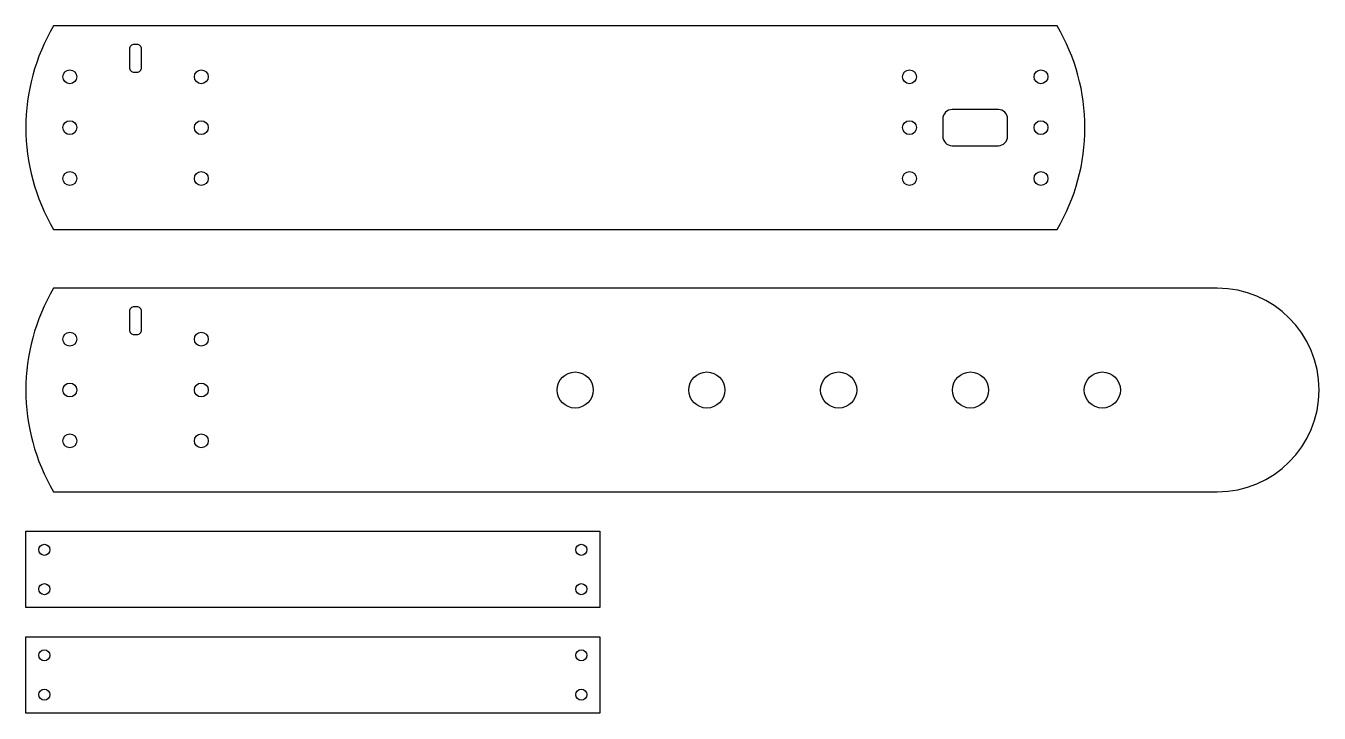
# Model space of a CAD drawing. Header units: millimetres. Extents: x 1792 to 1932, y 3546 to 3620.
import ezdxf

# ---------------------------------------------------------------- set-up
doc = ezdxf.new("R2010")
doc.units = ezdxf.units.MM

# ---------------------------------------------------------------- blocks, each defined once
blk = doc.blocks.new('*U4')
blk.add_circle((0, 0), 1.95)
blk = doc.blocks.new('*U5')
at = {"color": 0, "linetype": 'ByBlock', "lineweight": -2, "transparency": 16777216, "rotation": 180}
for p in [(1851.19, 3580.92), (1865.42, 3580.92), (1879.66, 3580.92), (1893.9, 3580.92), (1908.14, 3580.92)]:
    blk.add_blockref('*U4', p, dxfattribs=at)

msp = doc.modelspace()

# ---------------------------------------------------------------- linework, layer by layer
for p, q in [((1853.86, 3557.4), (1851.86, 3557.4)), ((1853.86, 3546), (1851.86, 3546))]:
    msp.add_line(p, q)
for points in [[(1903.26, 3598.28, 0.272727), (1903.26, 3620.28), (1794.86, 3620.28, 0.272727), (1794.86, 3598.28)], [(1803.56, 3615.28), (1803.86, 3615.28, 0.414214), (1804.36, 3615.78), (1804.36, 3617.78, 0.414214), (1803.86, 3618.28), (1803.56, 3618.28, 0.414214), (1803.06, 3617.78), (1803.06, 3615.78, 0.414214)], [(1891.91, 3607.33), (1896.91, 3607.33, 0.414214), (1897.91, 3608.33), (1897.91, 3610.23, 0.414214), (1896.91, 3611.23), (1891.91, 3611.23, 0.414214), (1890.91, 3610.23), (1890.91, 3608.33, 0.414214)], [(1920.56, 3591.92), (1794.86, 3591.92, 0.272727), (1794.86, 3569.92), (1920.56, 3569.92, 1)], [(1803.56, 3589.92, 0.414214), (1803.06, 3589.42), (1803.06, 3587.42, 0.414214), (1803.56, 3586.92), (1803.86, 3586.92, 0.414214), (1804.36, 3587.42), (1804.36, 3589.42, 0.414214), (1803.86, 3589.92)]]:
    msp.add_lwpolyline(points, format="xyb", close=True)
for points in [[(1853.86, 3565.65), (1853.86, 3557.4), (1791.86, 3557.4), (1791.86, 3565.65)], [(1853.86, 3554.25), (1853.86, 3546), (1791.86, 3546), (1791.86, 3554.25)]]:
    msp.add_lwpolyline(points, close=True)
for centre, radius in [((1796.61, 3614.78), 0.75), ((1810.81, 3614.78), 0.75), ((1887.31, 3614.78), 0.75), ((1901.51, 3614.78), 0.75), ((1796.61, 3609.28), 0.75), ((1810.81, 3609.28), 0.75), ((1887.31, 3609.28), 0.75), ((1901.51, 3609.28), 0.75), ((1796.61, 3603.78), 0.75), ((1810.81, 3603.78), 0.75), ((1887.31, 3603.78), 0.75), ((1901.51, 3603.78), 0.75), ((1796.61, 3586.42), 0.75), ((1810.81, 3586.42), 0.75), ((1796.61, 3580.92), 0.75), ((1810.81, 3580.92), 0.75), ((1796.61, 3575.42), 0.75), ((1810.81, 3575.42), 0.75), ((1793.86, 3563.65), 0.6), ((1851.86, 3563.65), 0.6), ((1793.86, 3559.4), 0.6), ((1851.86, 3559.4), 0.6), ((1793.86, 3552.25), 0.6), ((1851.86, 3552.25), 0.6), ((1793.86, 3548), 0.6), ((1851.86, 3548), 0.6)]:
    msp.add_circle(centre, radius)

# ---------------------------------------------------------------- block references
msp.add_blockref('*U5', (0, 0))

doc.saveas('drawing.dxf')
